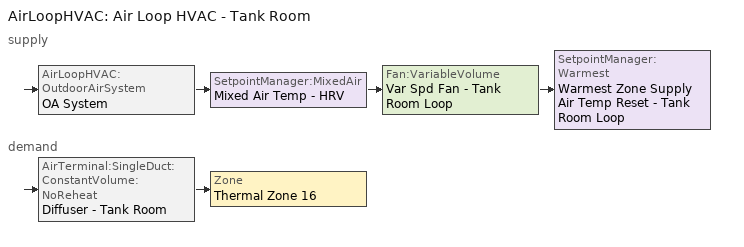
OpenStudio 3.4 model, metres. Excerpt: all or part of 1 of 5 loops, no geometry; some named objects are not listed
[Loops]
AirLoopHVAC 'Air Loop HVAC - Tank Room'
 supply: AirLoopHVAC:OutdoorAirSystem 'OA System' > SetpointManager:MixedAir 'Mixed Air Temp - HRV' > Fan:VariableVolume 'Var Spd Fan - Tank Room Loop' > SetpointManager:Warmest 'Warmest Zone Supply Air Temp Reset - Tank Room Loop'
 demand: AirTerminal:SingleDuct:ConstantVolume:NoReheat 'Diffuser - Tank Room' > Zone 'Thermal Zone 16'
[Sizing:Zone]
Thermal Zone 16: Zone Cooling Design Supply Air Temperature Input Method=TemperatureDifference; Zone Cooling Design Supply Air Temperature {C}=13; Zone Cooling Design Supply Air Temperature Difference {deltaC}=11; Zone Heating Design Supply Air Temperature Input Method=TemperatureDifference; Zone Heating Design Supply Air Temperature {C}=43; Zone Heating Design Supply Air Temperature Difference {deltaC}=21; Zone Cooling Design Supply Air Humidity Ratio {kg-H2O/kg-air}=0.0085; Zone Heating Design Supply Air Humidity Ratio {kg-H2O/kg-air}=0.008; Cooling Design Air Flow Method=DesignDay; Heating Design Air Flow Method=DesignDay; Account for Dedicated Outdoor Air System=Yes; Dedicated Outdoor Air System Control Strategy=ColdSupplyAir; Dedicated Outdoor Air Low Setpoint Temperature for Design {C}=Autosize; Dedicated Outdoor Air High Setpoint Temperature for Design {C}=autosize
[Zone equipment]
Thermal Zone 16: Zone HVAC Baseboard Rad Conv Water - TZ16, Diffuser - Tank Room
[AirLoopHVAC]
Air Loop HVAC - Tank Room: Availability Schedule=5 - NECB D Fan Schedule; Design Supply Air Flow Rate {m3/s}=autosize; Design Return Air Flow Fraction of Supply Air Flow=1
[Sizing:System]
Air Loop HVAC - Tank Room: Central Heating Maximum System Air Flow Ratio=0.3; Preheat Design Temperature {C}=7; Preheat Design Humidity Ratio {kg-H2O/kg-Air}=0.008; Precool Design Temperature {C}=12.8; Precool Design Humidity Ratio {kg-H2O/kg-Air}=0.008; Central Cooling Design Supply Air Temperature {C}=12.8; Central Heating Design Supply Air Temperature {C}=16.7; 100% Outdoor Air in Cooling=Yes; 100% Outdoor Air in Heating=Yes; Central Cooling Design Supply Air Humidity Ratio {kg-H2O/kg-Air}=0.0085; Zone Maximum Outdoor Air Fraction=1; Cooling Supply Air Flow Rate Per Floor Area {m3/s-m2}=0.00996765; Cooling Fraction of Autosized Cooling Supply Air Flow Rate=1; Cooling Supply Air Flow Rate Per Unit Cooling Capacity {m3/s-W}=3.94755e-05; Heating Supply Air Flow Rate Per Floor Area {m3/s-m2}=0.00996765; Heating Fraction of Autosized Heating Supply Air Flow Rate=1; Heating Fraction of Autosized Cooling Supply Air Flow Rate=1; Heating Supply Air Flow Rate Per Unit Heating Capacity {m3/s-W}=3.15882e-05; Cooling Design Capacity Method=CoolingDesignCapacity; Cooling Design Capacity {W}=autosize; Cooling Design Capacity Per Floor Area {W/m2}=234.7; Fraction of Autosized Cooling Design Capacity=1; Heating Design Capacity Method=HeatingDesignCapacity; Heating Design Capacity {W}=autosize; Heating Design Capacity Per Floor Area {W/m2}=157; Fraction of Autosized Heating Design Capacity=1; Central Cooling Capacity Control Method=OnOff; Occupant Diversity=autosize
[Fan:VariableVolume]
Var Spd Fan - Tank Room Loop: Availability Schedule=Always On Discrete hvac_library; Fan Efficiency=0.7; Pressure Rise {Pa}=1017.592; Maximum Flow Rate {m3/s}=0.09; Fan Power Minimum Flow Rate Input Method=Fraction; Fan Power Minimum Flow Fraction=0; Fan Power Minimum Air Flow Rate {m3/s}=0; Motor Efficiency=0.93; Motor In Airstream Fraction=1; Fan Power Coefficient 1=0.0407599; Fan Power Coefficient 2=0.088045; Fan Power Coefficient 3=-0.0729261; Fan Power Coefficient 4=0.94374; Fan Power Coefficient 5=0
[Controller:OutdoorAir]
Outdoor Air Controller: Minimum Outdoor Air Flow Rate {m3/s}=Autosize; Maximum Outdoor Air Flow Rate {m3/s}=Autosize; Economizer Control Type=NoEconomizer; Economizer Control Action Type=ModulateFlow; Economizer Maximum Limit Dry-Bulb Temperature {C}=28; Economizer Maximum Limit Enthalpy {J/kg}=64000; Economizer Minimum Limit Dry-Bulb Temperature {C}=-100; Lockout Type=NoLockout; Minimum Limit Type=FixedMinimum; Controller Mechanical Ventilation=Controller Mechanical Ventilation 4; High Humidity Control=No; Heat Recovery Bypass Control Type=BypassWhenOAFlowGreaterThanMinimum
[Controller:MechanicalVentilation]
Controller Mechanical Ventilation 4: Availability Schedule=Always On Discrete hvac_library; System Outdoor Air Method=ZoneSum
[AirLoopHVAC:OutdoorAirSystem]
OA System: Controller=Outdoor Air Controller
[SetpointManager:Warmest]
Warmest Zone Supply Air Temp Reset - Tank Room Loop: Control Variable=Temperature; Minimum Setpoint Temperature {C}=5; Maximum Setpoint Temperature {C}=24; Strategy=MaximumTemperature
[SetpointManager:MixedAir]
Mixed Air Temp - HRV: Control Variable=Temperature
[AirTerminal:SingleDuct:ConstantVolume:NoReheat]
Diffuser - Tank Room: Availability Schedule=Always On Discrete hvac_library; Maximum Air Flow Rate {m3/s}=AutoSize
[Schedule:Constant]
Always On Discrete hvac_library: Value=1
[Schedule:Ruleset]
5 - NECB D Fan Schedule: Default Day Schedule=Schedule Day 10
[Schedule:Day]
Schedule Day 10: 24, 0, 0.3
NECB D Fans - Sat; NECB D Fans - Sun: 24, 0, 0
NECB D Fans - Mon-Fri: 6, 0, 0, 22, 0, 1, 24, 0, 0
[Schedule:Rule] Schedule Ruleset=5 - NECB D Fan Schedule
Name | Rule Order | Day Schedule | Apply Sunday | Apply Saturday
Schedule Rule 148 | 0 | NECB D Fans - Sat | No | Yes
Schedule Rule 149 | 1 | NECB D Fans - Sun
Schedule Rule 150 | 2 | NECB D Fans - Mon-Fri
